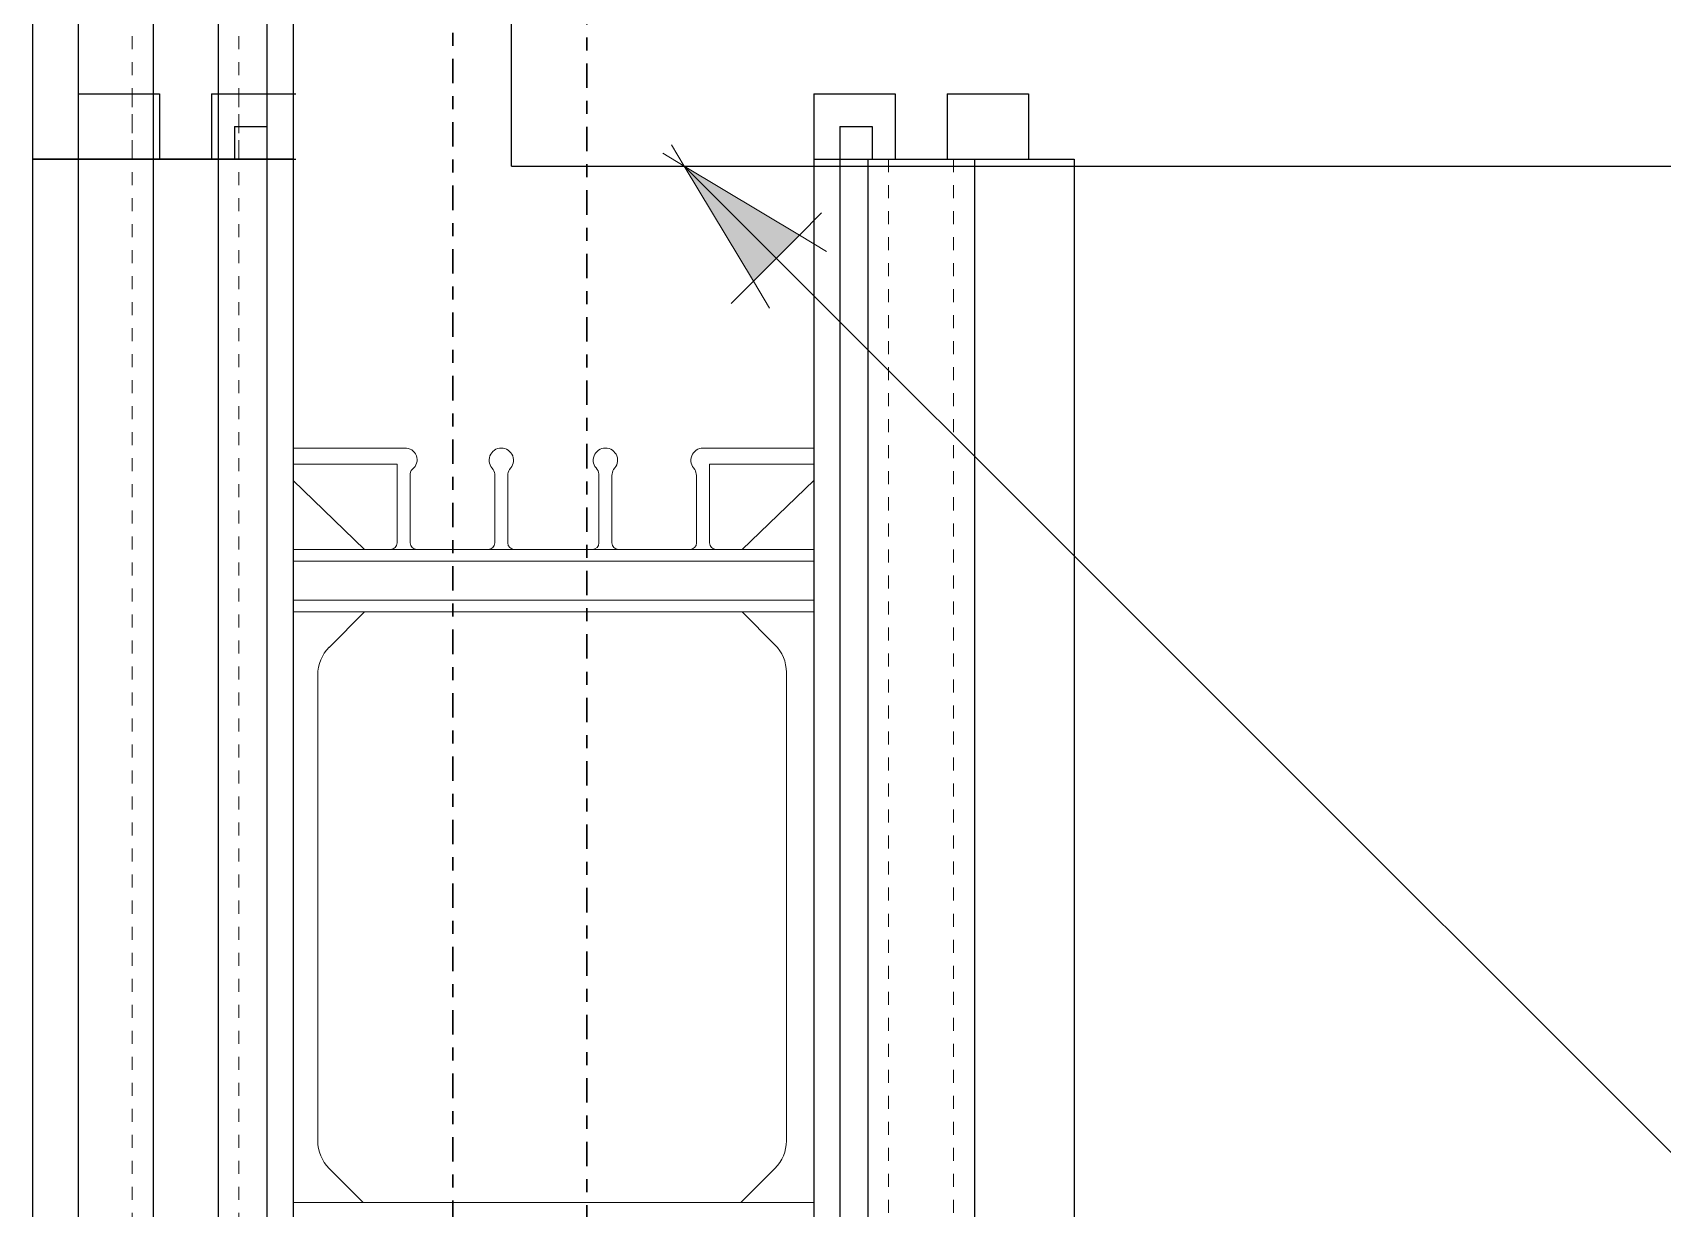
# Model space of a CAD drawing. Header units: inches. Extents: x -95.1 to -22.3, y 149.9 to 234.1.
# Drawn here: x -69.92 to -57.4, y 190.87 to 199.91 of the extents above; entities that cross this region are included whole.
import ezdxf

# ---------------------------------------------------------------- set-up
doc = ezdxf.new("R2010")
doc.units = ezdxf.units.IN
doc.header["$MEASUREMENT"] = 0
for name, pattern in [('CENTER', [2, 1.25, -0.25, 0.25, -0.25]), ('DASHED2', [0.375, 0.25, -0.125]), ('HIDDEN', [0.375, 0.25, -0.125])]:
    doc.linetypes.add(name, pattern=pattern)
for name, color, linetype, lineweight in [('A2 Hatch', 8, 'Continuous', 9), ('DETAILS', 7, 'Continuous', 13), ('DIM', 3, 'Continuous', 13), ('REBAR', 2, 'CENTER', 30)]:
    doc.layers.add(name, color=color, linetype=linetype, lineweight=lineweight)
doc.styles.add('ARCTEXT', font='arctext.shx', dxfattribs={"width": 0.85})
doc.dimstyles.new('ARCTEXT1-4', dxfattribs={"dimtxt": 4, "dimasz": 2, "dimexe": 2, "dimexo": 2, "dimgap": 2, "dimtad": 1, "dimdec": 4, "dimzin": 3, "dimdsep": 46, "dimlunit": 4, "dimtxsty": 'ARCTEXT', "dimblk": 'ARCHTICK', "dimcen": 2, "dimaunit": 1, "dimadec": 0, "dimazin": 0, "dimtfac": 1, "dimtdec": 4, "dimtmove": 2, "dimatfit": 3, "dimldrblk": 'arrow', "dimfxl": 1, "dimtolj": 1, "dimtzin": 0, "dimarcsym": 0})

# ---------------------------------------------------------------- blocks, each defined once
blk = doc.blocks.new('_ArchTick')
at = {"color": 0, "linetype": 'ByBlock', "const_width": 0.15}
blk.add_lwpolyline([(-0.5, -0.5), (0.5, 0.5)], dxfattribs=at)
blk = doc.blocks.new('arrow')
at = {"layer": 'DIM'}
blk.add_hatch(color=253, dxfattribs=at).paths.add_polyline_path([(-2, 0.5), (-2, -0.5), (0, 0)])
at = {"layer": 'DIM', "lineweight": 9}
for points in [[(-2, 0.983), (-2, 0.5), (-2.469, 0.617)], [(0.374, 0.094), (0, 0)], [(0.374, -0.094), (0, 0)], [(-2, -0.983), (-2, -0.5), (-2.469, -0.617)]]:
    blk.add_lwpolyline(points, dxfattribs=at)
at = {"layer": 'DIM', "lineweight": 15}
blk.add_lwpolyline([(0, 0), (-2, -0.5), (-2, 0.5), (0, 0)], dxfattribs=at)

msp = doc.modelspace()

# ---------------------------------------------------------------- linework, layer by layer
at = {"color": 1}
for p, q in [((-69.567, 221.885), (-69.567, 198.94)), ((-68.992, 221.885), (-68.992, 198.94)), ((-68.492, 221.885), (-68.492, 198.94)), ((-67.917, 221.885), (-67.917, 198.94)), ((-68.117, 221.635), (-68.117, 198.94)), ((-69.917, 221.385), (-69.917, 198.94)), ((-69.567, 199.44), (-68.942, 199.44)), ((-69.567, 199.44), (-68.942, 199.44)), ((-69.567, 199.44), (-68.942, 199.44)), ((-69.567, 199.44), (-68.942, 199.44)), ((-69.567, 199.44), (-69.567, 186.94)), ((-69.567, 199.44), (-68.942, 199.44)), ((-69.567, 199.44), (-68.942, 199.44)), ((-69.567, 199.44), (-68.942, 199.44)), ((-69.567, 199.44), (-68.942, 199.44)), ((-69.567, 199.44), (-68.942, 199.44)), ((-69.567, 199.44), (-68.942, 199.44)), ((-69.567, 199.44), (-68.942, 199.44)), ((-69.567, 199.44), (-68.942, 199.44)), ((-69.567, 199.44), (-68.942, 199.44)), ((-69.567, 199.44), (-68.942, 199.44)), ((-69.567, 199.44), (-68.942, 199.44)), ((-69.567, 199.44), (-68.942, 199.44)), ((-68.992, 199.44), (-68.992, 186.94)), ((-68.942, 199.44), (-68.942, 198.94)), ((-68.942, 199.44), (-68.942, 198.94)), ((-68.942, 199.44), (-68.942, 198.94)), ((-68.942, 199.44), (-68.942, 198.94)), ((-68.942, 199.44), (-68.942, 198.94)), ((-68.942, 199.44), (-68.942, 198.94)), ((-68.942, 199.44), (-68.942, 198.94)), ((-68.942, 199.44), (-68.942, 198.94)), ((-68.942, 199.44), (-68.942, 198.94)), ((-68.942, 199.44), (-68.942, 198.94)), ((-68.942, 199.44), (-68.942, 198.94)), ((-68.942, 199.44), (-68.942, 198.94)), ((-68.942, 199.44), (-68.942, 198.94)), ((-68.942, 199.44), (-68.942, 198.94)), ((-68.942, 199.44), (-68.942, 198.94)), ((-68.942, 199.44), (-68.942, 198.94)), ((-68.542, 199.44), (-68.542, 198.94)), ((-68.542, 199.44), (-67.896, 199.44)), ((-68.542, 199.44), (-68.542, 198.94)), ((-68.542, 199.44), (-67.896, 199.44)), ((-68.542, 199.44), (-68.542, 198.94)), ((-68.542, 199.44), (-67.896, 199.44)), ((-68.542, 199.44), (-68.542, 198.94)), ((-68.542, 199.44), (-67.896, 199.44)), ((-68.542, 199.44), (-68.542, 198.94)), ((-68.542, 199.44), (-67.896, 199.44)), ((-68.542, 199.44), (-68.542, 198.94)), ((-68.542, 199.44), (-67.896, 199.44)), ((-68.542, 199.44), (-68.542, 198.94)), ((-68.542, 199.44), (-67.896, 199.44)), ((-68.542, 199.44), (-68.542, 198.94)), ((-68.542, 199.44), (-67.896, 199.44)), ((-68.542, 199.44), (-68.542, 198.94)), ((-68.542, 199.44), (-67.896, 199.44)), ((-68.542, 199.44), (-68.542, 198.94)), ((-68.542, 199.44), (-67.896, 199.44)), ((-68.542, 199.44), (-68.542, 198.94)), ((-68.542, 199.44), (-67.896, 199.44)), ((-68.542, 199.44), (-68.542, 198.94)), ((-68.542, 199.44), (-67.896, 199.44)), ((-68.542, 199.44), (-68.542, 198.94)), ((-68.542, 199.44), (-67.896, 199.44)), ((-68.542, 199.44), (-68.542, 198.94)), ((-68.542, 199.44), (-67.896, 199.44)), ((-68.542, 199.44), (-68.542, 198.94)), ((-68.542, 199.44), (-67.896, 199.44)), ((-68.542, 199.44), (-68.542, 198.94)), ((-68.542, 199.44), (-67.896, 199.44)), ((-68.492, 199.44), (-68.492, 186.94)), ((-67.917, 199.44), (-67.917, 186.94)), ((-63.917, 199.44), (-63.292, 199.44)), ((-63.917, 199.44), (-63.292, 199.44)), ((-63.917, 199.44), (-63.292, 199.44)), ((-63.917, 199.44), (-63.917, 186.94)), ((-63.917, 199.44), (-63.292, 199.44)), ((-63.917, 199.44), (-63.292, 199.44)), ((-63.917, 199.44), (-63.292, 199.44)), ((-63.917, 199.44), (-63.292, 199.44)), ((-63.917, 199.44), (-63.292, 199.44)), ((-63.917, 199.44), (-63.292, 199.44)), ((-63.917, 199.44), (-63.292, 199.44)), ((-63.917, 199.44), (-63.292, 199.44)), ((-63.917, 199.44), (-63.292, 199.44)), ((-63.917, 199.44), (-63.292, 199.44)), ((-63.917, 199.44), (-63.292, 199.44)), ((-63.917, 199.44), (-63.292, 199.44)), ((-63.917, 199.44), (-63.292, 199.44)), ((-63.292, 199.44), (-63.292, 198.94)), ((-63.292, 199.44), (-63.292, 198.94)), ((-63.292, 199.44), (-63.292, 198.94)), ((-63.292, 199.44), (-63.292, 198.94)), ((-63.292, 199.44), (-63.292, 198.94)), ((-63.292, 199.44), (-63.292, 198.94)), ((-63.292, 199.44), (-63.292, 198.94)), ((-63.292, 199.44), (-63.292, 198.94)), ((-63.292, 199.44), (-63.292, 198.94)), ((-63.292, 199.44), (-63.292, 198.94)), ((-63.292, 199.44), (-63.292, 198.94)), ((-63.292, 199.44), (-63.292, 198.94)), ((-63.292, 199.44), (-63.292, 198.94)), ((-63.292, 199.44), (-63.292, 198.94)), ((-63.292, 199.44), (-63.292, 198.94)), ((-63.292, 199.44), (-63.292, 198.94)), ((-62.892, 199.44), (-62.892, 198.94)), ((-62.892, 199.44), (-62.267, 199.44)), ((-62.892, 199.44), (-62.892, 198.94)), ((-62.892, 199.44), (-62.267, 199.44)), ((-62.892, 199.44), (-62.892, 198.94)), ((-62.892, 199.44), (-62.267, 199.44)), ((-62.892, 199.44), (-62.892, 198.94)), ((-62.892, 199.44), (-62.267, 199.44)), ((-62.892, 199.44), (-62.892, 198.94)), ((-62.892, 199.44), (-62.267, 199.44)), ((-62.892, 199.44), (-62.892, 198.94)), ((-62.892, 199.44), (-62.267, 199.44)), ((-62.892, 199.44), (-62.892, 198.94)), ((-62.892, 199.44), (-62.267, 199.44)), ((-62.892, 199.44), (-62.892, 198.94)), ((-62.892, 199.44), (-62.267, 199.44)), ((-62.892, 199.44), (-62.892, 198.94)), ((-62.892, 199.44), (-62.267, 199.44)), ((-62.892, 199.44), (-62.892, 198.94)), ((-62.892, 199.44), (-62.267, 199.44)), ((-62.892, 199.44), (-62.892, 198.94)), ((-62.892, 199.44), (-62.267, 199.44)), ((-62.892, 199.44), (-62.892, 198.94)), ((-62.892, 199.44), (-62.267, 199.44)), ((-62.892, 199.44), (-62.892, 198.94)), ((-62.892, 199.44), (-62.267, 199.44)), ((-62.892, 199.44), (-62.892, 198.94)), ((-62.892, 199.44), (-62.267, 199.44)), ((-62.892, 199.44), (-62.892, 198.94)), ((-62.892, 199.44), (-62.267, 199.44)), ((-62.892, 199.44), (-62.892, 198.94)), ((-62.892, 199.44), (-62.267, 199.44)), ((-62.267, 199.44), (-62.267, 198.94)), ((-62.267, 199.44), (-62.267, 198.94)), ((-62.267, 199.44), (-62.267, 198.94)), ((-62.267, 199.44), (-62.267, 198.94)), ((-62.267, 199.44), (-62.267, 198.94)), ((-62.267, 199.44), (-62.267, 198.94)), ((-62.267, 199.44), (-62.267, 198.94)), ((-62.267, 199.44), (-62.267, 198.94)), ((-62.267, 199.44), (-62.267, 198.94)), ((-62.267, 199.44), (-62.267, 198.94)), ((-62.267, 199.44), (-62.267, 198.94)), ((-62.267, 199.44), (-62.267, 198.94)), ((-62.267, 199.44), (-62.267, 198.94)), ((-62.267, 199.44), (-62.267, 198.94)), ((-62.267, 199.44), (-62.267, 198.94)), ((-62.267, 199.44), (-62.267, 198.94)), ((-68.367, 199.19), (-68.367, 198.94)), ((-68.367, 199.19), (-68.117, 199.19)), ((-68.367, 199.19), (-68.367, 198.94)), ((-68.367, 199.19), (-68.117, 199.19)), ((-68.367, 199.19), (-68.367, 198.94)), ((-68.367, 199.19), (-68.117, 199.19)), ((-68.367, 199.19), (-68.367, 198.94)), ((-68.367, 199.19), (-68.117, 199.19)), ((-68.367, 199.19), (-68.367, 198.94)), ((-68.367, 199.19), (-68.117, 199.19)), ((-68.367, 199.19), (-68.367, 198.94)), ((-68.367, 199.19), (-68.117, 199.19)), ((-68.367, 199.19), (-68.367, 198.94)), ((-68.367, 199.19), (-68.117, 199.19)), ((-68.367, 199.19), (-68.367, 198.94)), ((-68.367, 199.19), (-68.117, 199.19)), ((-68.367, 199.19), (-68.367, 198.94)), ((-68.367, 199.19), (-68.117, 199.19)), ((-68.367, 199.19), (-68.367, 198.94)), ((-68.367, 199.19), (-68.117, 199.19)), ((-68.367, 199.19), (-68.367, 198.94)), ((-68.367, 199.19), (-68.117, 199.19)), ((-68.367, 199.19), (-68.367, 198.94)), ((-68.367, 199.19), (-68.117, 199.19)), ((-68.367, 199.19), (-68.367, 198.94)), ((-68.367, 199.19), (-68.117, 199.19)), ((-68.367, 199.19), (-68.367, 198.94)), ((-68.367, 199.19), (-68.117, 199.19)), ((-68.367, 199.19), (-68.367, 198.94)), ((-68.367, 199.19), (-68.117, 199.19)), ((-68.367, 199.19), (-68.367, 198.94)), ((-68.367, 199.19), (-68.117, 199.19)), ((-68.117, 199.19), (-68.117, 186.94)), ((-63.717, 199.19), (-63.467, 199.19)), ((-63.717, 199.19), (-63.467, 199.19)), ((-63.717, 199.19), (-63.467, 199.19)), ((-63.717, 199.19), (-63.717, 186.94)), ((-63.717, 199.19), (-63.467, 199.19)), ((-63.717, 199.19), (-63.467, 199.19)), ((-63.717, 199.19), (-63.467, 199.19)), ((-63.717, 199.19), (-63.467, 199.19)), ((-63.717, 199.19), (-63.467, 199.19)), ((-63.717, 199.19), (-63.467, 199.19)), ((-63.717, 199.19), (-63.467, 199.19)), ((-63.717, 199.19), (-63.467, 199.19)), ((-63.717, 199.19), (-63.467, 199.19)), ((-63.717, 199.19), (-63.467, 199.19)), ((-63.717, 199.19), (-63.467, 199.19)), ((-63.717, 199.19), (-63.467, 199.19)), ((-63.717, 199.19), (-63.467, 199.19)), ((-63.467, 199.19), (-63.467, 198.94)), ((-63.467, 199.19), (-63.467, 198.94)), ((-63.467, 199.19), (-63.467, 198.94)), ((-63.467, 199.19), (-63.467, 198.94)), ((-63.467, 199.19), (-63.467, 198.94)), ((-63.467, 199.19), (-63.467, 198.94)), ((-63.467, 199.19), (-63.467, 198.94)), ((-63.467, 199.19), (-63.467, 198.94)), ((-63.467, 199.19), (-63.467, 198.94)), ((-63.467, 199.19), (-63.467, 198.94)), ((-63.467, 199.19), (-63.467, 198.94)), ((-63.467, 199.19), (-63.467, 198.94)), ((-63.467, 199.19), (-63.467, 198.94)), ((-63.467, 199.19), (-63.467, 198.94)), ((-63.467, 199.19), (-63.467, 198.94)), ((-63.467, 199.19), (-63.467, 198.94)), ((-69.917, 198.94), (-67.917, 198.94)), ((-69.917, 198.94), (-68.367, 198.94)), ((-69.917, 198.94), (-67.917, 198.94)), ((-69.917, 198.94), (-67.917, 198.94)), ((-69.917, 198.94), (-68.367, 198.94)), ((-69.917, 198.94), (-67.917, 198.94)), ((-69.917, 198.94), (-67.917, 198.94)), ((-69.917, 198.94), (-67.917, 198.94)), ((-69.917, 198.94), (-68.367, 198.94)), ((-69.917, 198.94), (-67.917, 198.94)), ((-69.917, 198.94), (-67.917, 198.94)), ((-69.917, 198.94), (-69.917, 186.94)), ((-69.917, 198.94), (-68.367, 198.94)), ((-69.917, 198.94), (-67.917, 198.94)), ((-69.917, 198.94), (-67.917, 198.94)), ((-69.917, 198.94), (-67.917, 198.94)), ((-69.917, 198.94), (-68.367, 198.94)), ((-69.917, 198.94), (-67.917, 198.94)), ((-69.917, 198.94), (-67.917, 198.94)), ((-69.917, 198.94), (-68.367, 198.94)), ((-69.917, 198.94), (-67.917, 198.94)), ((-69.917, 198.94), (-67.917, 198.94)), ((-69.917, 198.94), (-67.917, 198.94)), ((-69.917, 198.94), (-68.367, 198.94)), ((-69.917, 198.94), (-67.917, 198.94)), ((-69.917, 198.94), (-67.917, 198.94)), ((-69.917, 198.94), (-68.367, 198.94)), ((-69.917, 198.94), (-67.917, 198.94)), ((-69.917, 198.94), (-67.917, 198.94)), ((-69.917, 198.94), (-67.917, 198.94)), ((-69.917, 198.94), (-68.367, 198.94)), ((-69.917, 198.94), (-67.917, 198.94)), ((-69.917, 198.94), (-67.917, 198.94)), ((-69.917, 198.94), (-68.367, 198.94)), ((-69.917, 198.94), (-67.917, 198.94)), ((-69.917, 198.94), (-67.917, 198.94)), ((-69.917, 198.94), (-67.917, 198.94)), ((-69.917, 198.94), (-68.367, 198.94)), ((-69.917, 198.94), (-67.917, 198.94)), ((-69.917, 198.94), (-67.917, 198.94)), ((-69.917, 198.94), (-68.367, 198.94)), ((-69.917, 198.94), (-67.917, 198.94)), ((-69.917, 198.94), (-67.917, 198.94)), ((-69.917, 198.94), (-67.917, 198.94)), ((-69.917, 198.94), (-68.367, 198.94)), ((-69.917, 198.94), (-67.917, 198.94)), ((-69.917, 198.94), (-67.917, 198.94)), ((-69.917, 198.94), (-68.367, 198.94)), ((-69.917, 198.94), (-67.917, 198.94)), ((-69.917, 198.94), (-67.917, 198.94)), ((-69.917, 198.94), (-67.917, 198.94)), ((-69.917, 198.94), (-68.367, 198.94)), ((-69.917, 198.94), (-67.917, 198.94)), ((-69.917, 198.94), (-67.917, 198.94)), ((-69.917, 198.94), (-68.367, 198.94)), ((-69.917, 198.94), (-67.917, 198.94)), ((-69.917, 198.94), (-67.917, 198.94)), ((-68.492, 198.94), (-68.992, 198.94)), ((-68.492, 198.94), (-68.992, 198.94)), ((-68.492, 198.94), (-68.992, 198.94)), ((-68.492, 198.94), (-68.992, 198.94)), ((-68.492, 198.94), (-68.992, 198.94)), ((-68.492, 198.94), (-68.992, 198.94)), ((-68.492, 198.94), (-68.992, 198.94)), ((-68.492, 198.94), (-68.992, 198.94)), ((-68.492, 198.94), (-68.992, 198.94)), ((-68.492, 198.94), (-68.992, 198.94)), ((-68.492, 198.94), (-68.992, 198.94)), ((-68.492, 198.94), (-68.992, 198.94)), ((-68.492, 198.94), (-68.992, 198.94)), ((-68.492, 198.94), (-68.992, 198.94)), ((-68.492, 198.94), (-68.992, 198.94)), ((-68.492, 198.94), (-68.992, 198.94)), ((-68.117, 198.94), (-67.896, 198.94)), ((-68.117, 198.94), (-67.896, 198.94)), ((-68.117, 198.94), (-67.896, 198.94)), ((-68.117, 198.94), (-67.896, 198.94)), ((-68.117, 198.94), (-67.896, 198.94)), ((-68.117, 198.94), (-67.896, 198.94)), ((-68.117, 198.94), (-67.896, 198.94)), ((-68.117, 198.94), (-67.896, 198.94)), ((-68.117, 198.94), (-67.896, 198.94)), ((-68.117, 198.94), (-67.896, 198.94)), ((-68.117, 198.94), (-67.896, 198.94)), ((-68.117, 198.94), (-67.896, 198.94)), ((-68.117, 198.94), (-67.896, 198.94)), ((-68.117, 198.94), (-67.896, 198.94)), ((-68.117, 198.94), (-67.896, 198.94)), ((-68.117, 198.94), (-67.896, 198.94)), ((-63.917, 198.94), (-61.917, 198.94)), ((-63.917, 198.94), (-63.717, 198.94)), ((-63.917, 198.94), (-61.917, 198.94)), ((-63.917, 198.94), (-61.917, 198.94)), ((-63.917, 198.94), (-63.717, 198.94)), ((-63.917, 198.94), (-61.917, 198.94)), ((-63.917, 198.94), (-61.917, 198.94)), ((-63.917, 198.94), (-61.917, 198.94)), ((-63.917, 198.94), (-63.717, 198.94)), ((-63.917, 198.94), (-61.917, 198.94)), ((-63.917, 198.94), (-61.917, 198.94)), ((-63.917, 198.94), (-63.717, 198.94)), ((-63.917, 198.94), (-61.917, 198.94)), ((-63.917, 198.94), (-61.917, 198.94)), ((-63.917, 198.94), (-61.917, 198.94)), ((-63.917, 198.94), (-63.717, 198.94)), ((-63.917, 198.94), (-61.917, 198.94)), ((-63.917, 198.94), (-61.917, 198.94)), ((-63.917, 198.94), (-63.717, 198.94)), ((-63.917, 198.94), (-61.917, 198.94)), ((-63.917, 198.94), (-61.917, 198.94)), ((-63.917, 198.94), (-61.917, 198.94)), ((-63.917, 198.94), (-63.717, 198.94)), ((-63.917, 198.94), (-61.917, 198.94)), ((-63.917, 198.94), (-61.917, 198.94)), ((-63.917, 198.94), (-63.717, 198.94)), ((-63.917, 198.94), (-61.917, 198.94)), ((-63.917, 198.94), (-61.917, 198.94)), ((-63.917, 198.94), (-61.917, 198.94)), ((-63.917, 198.94), (-63.717, 198.94)), ((-63.917, 198.94), (-61.917, 198.94)), ((-63.917, 198.94), (-61.917, 198.94)), ((-63.917, 198.94), (-63.717, 198.94)), ((-63.917, 198.94), (-61.917, 198.94)), ((-63.917, 198.94), (-61.917, 198.94)), ((-63.917, 198.94), (-61.917, 198.94)), ((-63.917, 198.94), (-63.717, 198.94)), ((-63.917, 198.94), (-61.917, 198.94)), ((-63.917, 198.94), (-61.917, 198.94)), ((-63.917, 198.94), (-63.717, 198.94)), ((-63.917, 198.94), (-61.917, 198.94)), ((-63.917, 198.94), (-61.917, 198.94)), ((-63.917, 198.94), (-61.917, 198.94)), ((-63.917, 198.94), (-63.717, 198.94)), ((-63.917, 198.94), (-61.917, 198.94)), ((-63.917, 198.94), (-61.917, 198.94)), ((-63.917, 198.94), (-63.717, 198.94)), ((-63.917, 198.94), (-61.917, 198.94)), ((-63.917, 198.94), (-61.917, 198.94)), ((-63.917, 198.94), (-61.917, 198.94)), ((-63.917, 198.94), (-63.717, 198.94)), ((-63.917, 198.94), (-61.917, 198.94)), ((-63.917, 198.94), (-61.917, 198.94)), ((-63.917, 198.94), (-63.717, 198.94)), ((-63.917, 198.94), (-61.917, 198.94)), ((-63.917, 198.94), (-61.917, 198.94)), ((-63.502, 198.94), (-61.917, 198.94)), ((-63.502, 198.94), (-61.917, 198.94)), ((-63.502, 198.94), (-61.917, 198.94)), ((-63.502, 198.94), (-61.917, 198.94)), ((-63.502, 198.94), (-63.502, 186.94)), ((-63.502, 198.94), (-61.917, 198.94)), ((-63.502, 198.94), (-61.917, 198.94)), ((-63.502, 198.94), (-61.917, 198.94)), ((-63.502, 198.94), (-61.917, 198.94)), ((-63.502, 198.94), (-61.917, 198.94)), ((-63.502, 198.94), (-61.917, 198.94)), ((-63.502, 198.94), (-61.917, 198.94)), ((-63.502, 198.94), (-61.917, 198.94)), ((-63.502, 198.94), (-61.917, 198.94)), ((-63.502, 198.94), (-61.917, 198.94)), ((-63.502, 198.94), (-61.917, 198.94)), ((-63.502, 198.94), (-61.917, 198.94)), ((-62.682, 198.94), (-62.682, 186.94)), ((-61.917, 198.94), (-61.917, 186.94))]:
    msp.add_line(p, q, dxfattribs=at)
at = {"ltscale": 0.15}
for p, q in [((-66.239, 198.885), (-66.239, 209.385)), ((-67.917, 198.94), (-69.917, 198.94)), ((-67.917, 198.94), (-69.917, 198.94)), ((-67.917, 198.94), (-69.917, 198.94)), ((-67.917, 198.94), (-69.917, 198.94)), ((-67.917, 198.94), (-69.917, 198.94)), ((-67.917, 198.94), (-69.917, 198.94)), ((-67.917, 198.94), (-69.917, 198.94)), ((-67.917, 198.94), (-69.917, 198.94)), ((-67.917, 198.94), (-69.917, 198.94)), ((-67.917, 198.94), (-69.917, 198.94)), ((-67.917, 198.94), (-69.917, 198.94)), ((-67.917, 198.94), (-69.917, 198.94)), ((-67.917, 198.94), (-69.917, 198.94)), ((-67.917, 198.94), (-69.917, 198.94)), ((-67.917, 198.94), (-69.917, 198.94)), ((-67.917, 198.94), (-69.917, 198.94)), ((-68.942, 198.94), (-68.542, 198.94)), ((-68.942, 198.94), (-68.542, 198.94)), ((-68.942, 198.94), (-68.542, 198.94)), ((-68.942, 198.94), (-68.542, 198.94)), ((-68.942, 198.94), (-68.542, 198.94)), ((-68.942, 198.94), (-68.542, 198.94)), ((-68.942, 198.94), (-68.542, 198.94)), ((-68.942, 198.94), (-68.542, 198.94)), ((-68.942, 198.94), (-68.542, 198.94)), ((-68.942, 198.94), (-68.542, 198.94)), ((-68.942, 198.94), (-68.542, 198.94)), ((-68.942, 198.94), (-68.542, 198.94)), ((-68.942, 198.94), (-68.542, 198.94)), ((-68.942, 198.94), (-68.542, 198.94)), ((-68.942, 198.94), (-68.542, 198.94)), ((-68.942, 198.94), (-68.542, 198.94)), ((-66.239, 198.885), (-30.203, 198.885)), ((-63.917, 198.94), (-61.917, 198.94)), ((-63.917, 198.94), (-61.917, 198.94)), ((-63.917, 198.94), (-61.917, 198.94)), ((-63.917, 198.94), (-61.917, 198.94)), ((-63.917, 198.94), (-61.917, 198.94)), ((-63.917, 198.94), (-61.917, 198.94)), ((-63.917, 198.94), (-61.917, 198.94)), ((-63.917, 198.94), (-61.917, 198.94)), ((-63.917, 198.94), (-61.917, 198.94)), ((-63.917, 198.94), (-61.917, 198.94)), ((-63.917, 198.94), (-61.917, 198.94)), ((-63.917, 198.94), (-61.917, 198.94)), ((-63.917, 198.94), (-61.917, 198.94)), ((-63.917, 198.94), (-61.917, 198.94)), ((-63.917, 198.94), (-61.917, 198.94)), ((-63.917, 198.94), (-61.917, 198.94))]:
    msp.add_line(p, q, dxfattribs=at)
at = {"color": 1, "linetype": 'HIDDEN', "ltscale": 0.02}
for p, q in [((-69.567, 199.44), (-68.942, 199.44)), ((-69.567, 199.44), (-68.942, 199.44)), ((-69.567, 199.44), (-68.942, 199.44)), ((-69.567, 199.44), (-68.942, 199.44)), ((-69.567, 199.44), (-68.942, 199.44)), ((-69.567, 199.44), (-68.942, 199.44)), ((-69.567, 199.44), (-68.942, 199.44)), ((-69.567, 199.44), (-68.942, 199.44)), ((-69.567, 199.44), (-68.942, 199.44)), ((-69.567, 199.44), (-68.942, 199.44)), ((-69.567, 199.44), (-68.942, 199.44)), ((-69.567, 199.44), (-68.942, 199.44)), ((-69.567, 199.44), (-68.942, 199.44)), ((-69.567, 199.44), (-68.942, 199.44)), ((-69.567, 199.44), (-68.942, 199.44)), ((-69.567, 199.44), (-68.942, 199.44)), ((-69.567, 199.44), (-68.942, 199.44)), ((-69.567, 199.44), (-68.942, 199.44)), ((-69.567, 199.44), (-68.942, 199.44)), ((-69.567, 199.44), (-68.942, 199.44)), ((-69.567, 199.44), (-68.942, 199.44)), ((-69.567, 199.44), (-68.942, 199.44)), ((-69.567, 199.44), (-68.942, 199.44)), ((-69.567, 199.44), (-68.942, 199.44)), ((-69.567, 199.44), (-68.942, 199.44)), ((-69.567, 199.44), (-68.942, 199.44)), ((-69.567, 199.44), (-68.942, 199.44)), ((-69.567, 199.44), (-68.942, 199.44)), ((-69.567, 199.44), (-68.942, 199.44)), ((-69.567, 199.44), (-68.942, 199.44)), ((-69.567, 199.44), (-68.942, 199.44)), ((-69.567, 199.44), (-68.942, 199.44)), ((-69.567, 199.44), (-68.942, 199.44)), ((-69.567, 199.44), (-68.942, 199.44)), ((-69.567, 199.44), (-68.942, 199.44)), ((-69.567, 199.44), (-68.942, 199.44)), ((-69.567, 199.44), (-68.942, 199.44)), ((-69.567, 199.44), (-68.942, 199.44)), ((-69.567, 199.44), (-68.942, 199.44)), ((-69.567, 199.44), (-68.942, 199.44)), ((-68.942, 199.44), (-68.942, 198.94)), ((-68.942, 199.44), (-68.942, 198.94)), ((-68.942, 199.44), (-68.942, 198.94)), ((-68.942, 199.44), (-68.942, 198.94)), ((-68.942, 199.44), (-68.942, 198.94)), ((-68.942, 199.44), (-68.942, 198.94)), ((-68.942, 199.44), (-68.942, 198.94)), ((-68.942, 199.44), (-68.942, 198.94)), ((-68.942, 199.44), (-68.942, 198.94)), ((-68.942, 199.44), (-68.942, 198.94)), ((-68.942, 199.44), (-68.942, 198.94)), ((-68.942, 199.44), (-68.942, 198.94)), ((-68.942, 199.44), (-68.942, 198.94)), ((-68.942, 199.44), (-68.942, 198.94)), ((-68.942, 199.44), (-68.942, 198.94)), ((-68.942, 199.44), (-68.942, 198.94)), ((-68.942, 199.44), (-68.942, 198.94)), ((-68.942, 199.44), (-68.942, 198.94)), ((-68.942, 199.44), (-68.942, 198.94)), ((-68.942, 199.44), (-68.942, 198.94)), ((-68.942, 199.44), (-68.942, 198.94)), ((-68.942, 199.44), (-68.942, 198.94)), ((-68.942, 199.44), (-68.942, 198.94)), ((-68.942, 199.44), (-68.942, 198.94)), ((-68.942, 199.44), (-68.942, 198.94)), ((-68.942, 199.44), (-68.942, 198.94)), ((-68.942, 199.44), (-68.942, 198.94)), ((-68.942, 199.44), (-68.942, 198.94)), ((-68.942, 199.44), (-68.942, 198.94)), ((-68.942, 199.44), (-68.942, 198.94)), ((-68.942, 199.44), (-68.942, 198.94)), ((-68.942, 199.44), (-68.942, 198.94)), ((-68.942, 199.44), (-68.942, 198.94)), ((-68.942, 199.44), (-68.942, 198.94)), ((-68.942, 199.44), (-68.942, 198.94)), ((-68.942, 199.44), (-68.942, 198.94)), ((-68.942, 199.44), (-68.942, 198.94)), ((-68.942, 199.44), (-68.942, 198.94)), ((-68.942, 199.44), (-68.942, 198.94)), ((-68.942, 199.44), (-68.942, 198.94)), ((-68.542, 199.44), (-68.542, 198.94)), ((-68.542, 199.44), (-67.896, 199.44)), ((-68.542, 199.44), (-68.542, 198.94)), ((-68.542, 199.44), (-67.896, 199.44)), ((-68.542, 199.44), (-68.542, 198.94)), ((-68.542, 199.44), (-67.896, 199.44)), ((-68.542, 199.44), (-68.542, 198.94)), ((-68.542, 199.44), (-67.896, 199.44)), ((-68.542, 199.44), (-68.542, 198.94)), ((-68.542, 199.44), (-67.896, 199.44)), ((-68.542, 199.44), (-68.542, 198.94)), ((-68.542, 199.44), (-67.896, 199.44)), ((-68.542, 199.44), (-68.542, 198.94)), ((-68.542, 199.44), (-67.896, 199.44)), ((-68.542, 199.44), (-68.542, 198.94)), ((-68.542, 199.44), (-67.896, 199.44)), ((-68.542, 199.44), (-68.542, 198.94)), ((-68.542, 199.44), (-67.896, 199.44)), ((-68.542, 199.44), (-68.542, 198.94)), ((-68.542, 199.44), (-67.896, 199.44)), ((-68.542, 199.44), (-68.542, 198.94)), ((-68.542, 199.44), (-67.896, 199.44)), ((-68.542, 199.44), (-68.542, 198.94)), ((-68.542, 199.44), (-67.896, 199.44)), ((-68.542, 199.44), (-68.542, 198.94)), ((-68.542, 199.44), (-67.896, 199.44)), ((-68.542, 199.44), (-68.542, 198.94)), ((-68.542, 199.44), (-67.896, 199.44)), ((-68.542, 199.44), (-68.542, 198.94)), ((-68.542, 199.44), (-67.896, 199.44)), ((-68.542, 199.44), (-68.542, 198.94)), ((-68.542, 199.44), (-67.896, 199.44)), ((-68.542, 199.44), (-68.542, 198.94)), ((-68.542, 199.44), (-67.896, 199.44)), ((-68.542, 199.44), (-68.542, 198.94)), ((-68.542, 199.44), (-67.896, 199.44)), ((-68.542, 199.44), (-68.542, 198.94)), ((-68.542, 199.44), (-67.896, 199.44)), ((-68.542, 199.44), (-68.542, 198.94)), ((-68.542, 199.44), (-67.896, 199.44)), ((-68.542, 199.44), (-68.542, 198.94)), ((-68.542, 199.44), (-67.896, 199.44)), ((-68.542, 199.44), (-68.542, 198.94)), ((-68.542, 199.44), (-67.896, 199.44)), ((-68.542, 199.44), (-68.542, 198.94)), ((-68.542, 199.44), (-67.896, 199.44)), ((-68.542, 199.44), (-68.542, 198.94)), ((-68.542, 199.44), (-67.896, 199.44)), ((-68.542, 199.44), (-68.542, 198.94)), ((-68.542, 199.44), (-67.896, 199.44)), ((-68.542, 199.44), (-68.542, 198.94)), ((-68.542, 199.44), (-67.896, 199.44)), ((-68.542, 199.44), (-68.542, 198.94)), ((-68.542, 199.44), (-67.896, 199.44)), ((-68.542, 199.44), (-68.542, 198.94)), ((-68.542, 199.44), (-67.896, 199.44)), ((-68.542, 199.44), (-68.542, 198.94)), ((-68.542, 199.44), (-67.896, 199.44)), ((-68.542, 199.44), (-68.542, 198.94)), ((-68.542, 199.44), (-67.896, 199.44)), ((-68.542, 199.44), (-68.542, 198.94)), ((-68.542, 199.44), (-67.896, 199.44)), ((-68.542, 199.44), (-68.542, 198.94)), ((-68.542, 199.44), (-67.896, 199.44)), ((-68.542, 199.44), (-68.542, 198.94)), ((-68.542, 199.44), (-67.896, 199.44)), ((-68.542, 199.44), (-68.542, 198.94)), ((-68.542, 199.44), (-67.896, 199.44)), ((-68.542, 199.44), (-68.542, 198.94)), ((-68.542, 199.44), (-67.896, 199.44)), ((-68.542, 199.44), (-68.542, 198.94)), ((-68.542, 199.44), (-67.896, 199.44)), ((-68.542, 199.44), (-68.542, 198.94)), ((-68.542, 199.44), (-67.896, 199.44)), ((-68.542, 199.44), (-68.542, 198.94)), ((-68.542, 199.44), (-67.896, 199.44)), ((-68.542, 199.44), (-68.542, 198.94)), ((-68.542, 199.44), (-67.896, 199.44)), ((-68.542, 199.44), (-68.542, 198.94)), ((-68.542, 199.44), (-67.896, 199.44)), ((-63.917, 199.44), (-63.292, 199.44)), ((-63.917, 199.44), (-63.292, 199.44)), ((-63.917, 199.44), (-63.292, 199.44)), ((-63.917, 199.44), (-63.292, 199.44)), ((-63.917, 199.44), (-63.292, 199.44)), ((-63.917, 199.44), (-63.292, 199.44)), ((-63.917, 199.44), (-63.292, 199.44)), ((-63.917, 199.44), (-63.292, 199.44)), ((-63.917, 199.44), (-63.292, 199.44)), ((-63.917, 199.44), (-63.292, 199.44)), ((-63.917, 199.44), (-63.292, 199.44)), ((-63.917, 199.44), (-63.292, 199.44)), ((-63.917, 199.44), (-63.292, 199.44)), ((-63.917, 199.44), (-63.292, 199.44)), ((-63.917, 199.44), (-63.292, 199.44)), ((-63.917, 199.44), (-63.292, 199.44)), ((-63.917, 199.44), (-63.292, 199.44)), ((-63.917, 199.44), (-63.292, 199.44)), ((-63.917, 199.44), (-63.292, 199.44)), ((-63.917, 199.44), (-63.292, 199.44)), ((-63.917, 199.44), (-63.292, 199.44)), ((-63.917, 199.44), (-63.292, 199.44)), ((-63.917, 199.44), (-63.292, 199.44)), ((-63.917, 199.44), (-63.292, 199.44)), ((-63.917, 199.44), (-63.292, 199.44)), ((-63.917, 199.44), (-63.292, 199.44)), ((-63.917, 199.44), (-63.292, 199.44)), ((-63.917, 199.44), (-63.292, 199.44)), ((-63.917, 199.44), (-63.292, 199.44)), ((-63.917, 199.44), (-63.292, 199.44)), ((-63.917, 199.44), (-63.292, 199.44)), ((-63.917, 199.44), (-63.292, 199.44)), ((-63.917, 199.44), (-63.292, 199.44)), ((-63.917, 199.44), (-63.292, 199.44)), ((-63.917, 199.44), (-63.292, 199.44)), ((-63.917, 199.44), (-63.292, 199.44)), ((-63.917, 199.44), (-63.292, 199.44)), ((-63.917, 199.44), (-63.292, 199.44)), ((-63.917, 199.44), (-63.292, 199.44)), ((-63.917, 199.44), (-63.292, 199.44)), ((-63.292, 199.44), (-63.292, 198.94)), ((-63.292, 199.44), (-63.292, 198.94)), ((-63.292, 199.44), (-63.292, 198.94)), ((-63.292, 199.44), (-63.292, 198.94)), ((-63.292, 199.44), (-63.292, 198.94)), ((-63.292, 199.44), (-63.292, 198.94)), ((-63.292, 199.44), (-63.292, 198.94)), ((-63.292, 199.44), (-63.292, 198.94)), ((-63.292, 199.44), (-63.292, 198.94)), ((-63.292, 199.44), (-63.292, 198.94)), ((-63.292, 199.44), (-63.292, 198.94)), ((-63.292, 199.44), (-63.292, 198.94)), ((-63.292, 199.44), (-63.292, 198.94)), ((-63.292, 199.44), (-63.292, 198.94)), ((-63.292, 199.44), (-63.292, 198.94)), ((-63.292, 199.44), (-63.292, 198.94)), ((-63.292, 199.44), (-63.292, 198.94)), ((-63.292, 199.44), (-63.292, 198.94)), ((-63.292, 199.44), (-63.292, 198.94)), ((-63.292, 199.44), (-63.292, 198.94)), ((-63.292, 199.44), (-63.292, 198.94)), ((-63.292, 199.44), (-63.292, 198.94)), ((-63.292, 199.44), (-63.292, 198.94)), ((-63.292, 199.44), (-63.292, 198.94)), ((-63.292, 199.44), (-63.292, 198.94)), ((-63.292, 199.44), (-63.292, 198.94)), ((-63.292, 199.44), (-63.292, 198.94)), ((-63.292, 199.44), (-63.292, 198.94)), ((-63.292, 199.44), (-63.292, 198.94)), ((-63.292, 199.44), (-63.292, 198.94)), ((-63.292, 199.44), (-63.292, 198.94)), ((-63.292, 199.44), (-63.292, 198.94)), ((-63.292, 199.44), (-63.292, 198.94)), ((-63.292, 199.44), (-63.292, 198.94)), ((-63.292, 199.44), (-63.292, 198.94)), ((-63.292, 199.44), (-63.292, 198.94)), ((-63.292, 199.44), (-63.292, 198.94)), ((-63.292, 199.44), (-63.292, 198.94)), ((-63.292, 199.44), (-63.292, 198.94)), ((-63.292, 199.44), (-63.292, 198.94)), ((-62.892, 199.44), (-62.892, 198.94)), ((-62.892, 199.44), (-62.267, 199.44)), ((-62.892, 199.44), (-62.892, 198.94)), ((-62.892, 199.44), (-62.267, 199.44)), ((-62.892, 199.44), (-62.892, 198.94)), ((-62.892, 199.44), (-62.267, 199.44)), ((-62.892, 199.44), (-62.892, 198.94)), ((-62.892, 199.44), (-62.267, 199.44)), ((-62.892, 199.44), (-62.892, 198.94)), ((-62.892, 199.44), (-62.267, 199.44)), ((-62.892, 199.44), (-62.892, 198.94)), ((-62.892, 199.44), (-62.267, 199.44)), ((-62.892, 199.44), (-62.892, 198.94)), ((-62.892, 199.44), (-62.267, 199.44)), ((-62.892, 199.44), (-62.892, 198.94)), ((-62.892, 199.44), (-62.267, 199.44)), ((-62.892, 199.44), (-62.892, 198.94)), ((-62.892, 199.44), (-62.267, 199.44)), ((-62.892, 199.44), (-62.892, 198.94)), ((-62.892, 199.44), (-62.267, 199.44)), ((-62.892, 199.44), (-62.892, 198.94)), ((-62.892, 199.44), (-62.267, 199.44)), ((-62.892, 199.44), (-62.892, 198.94)), ((-62.892, 199.44), (-62.267, 199.44)), ((-62.892, 199.44), (-62.892, 198.94)), ((-62.892, 199.44), (-62.267, 199.44)), ((-62.892, 199.44), (-62.892, 198.94)), ((-62.892, 199.44), (-62.267, 199.44)), ((-62.892, 199.44), (-62.892, 198.94)), ((-62.892, 199.44), (-62.267, 199.44)), ((-62.892, 199.44), (-62.892, 198.94)), ((-62.892, 199.44), (-62.267, 199.44)), ((-62.892, 199.44), (-62.892, 198.94)), ((-62.892, 199.44), (-62.267, 199.44)), ((-62.892, 199.44), (-62.892, 198.94)), ((-62.892, 199.44), (-62.267, 199.44)), ((-62.892, 199.44), (-62.892, 198.94)), ((-62.892, 199.44), (-62.267, 199.44)), ((-62.892, 199.44), (-62.892, 198.94)), ((-62.892, 199.44), (-62.267, 199.44)), ((-62.892, 199.44), (-62.892, 198.94)), ((-62.892, 199.44), (-62.267, 199.44)), ((-62.892, 199.44), (-62.892, 198.94)), ((-62.892, 199.44), (-62.267, 199.44)), ((-62.892, 199.44), (-62.892, 198.94)), ((-62.892, 199.44), (-62.267, 199.44)), ((-62.892, 199.44), (-62.892, 198.94)), ((-62.892, 199.44), (-62.267, 199.44)), ((-62.892, 199.44), (-62.892, 198.94)), ((-62.892, 199.44), (-62.267, 199.44)), ((-62.892, 199.44), (-62.892, 198.94)), ((-62.892, 199.44), (-62.267, 199.44)), ((-62.892, 199.44), (-62.892, 198.94)), ((-62.892, 199.44), (-62.267, 199.44)), ((-62.892, 199.44), (-62.892, 198.94)), ((-62.892, 199.44), (-62.267, 199.44)), ((-62.892, 199.44), (-62.892, 198.94)), ((-62.892, 199.44), (-62.267, 199.44)), ((-62.892, 199.44), (-62.892, 198.94)), ((-62.892, 199.44), (-62.267, 199.44)), ((-62.892, 199.44), (-62.892, 198.94)), ((-62.892, 199.44), (-62.267, 199.44)), ((-62.892, 199.44), (-62.892, 198.94)), ((-62.892, 199.44), (-62.267, 199.44)), ((-62.892, 199.44), (-62.892, 198.94)), ((-62.892, 199.44), (-62.267, 199.44)), ((-62.892, 199.44), (-62.892, 198.94)), ((-62.892, 199.44), (-62.267, 199.44)), ((-62.892, 199.44), (-62.892, 198.94)), ((-62.892, 199.44), (-62.267, 199.44)), ((-62.892, 199.44), (-62.892, 198.94)), ((-62.892, 199.44), (-62.267, 199.44)), ((-62.892, 199.44), (-62.892, 198.94)), ((-62.892, 199.44), (-62.267, 199.44)), ((-62.892, 199.44), (-62.892, 198.94)), ((-62.892, 199.44), (-62.267, 199.44)), ((-62.892, 199.44), (-62.892, 198.94)), ((-62.892, 199.44), (-62.267, 199.44)), ((-62.892, 199.44), (-62.892, 198.94)), ((-62.892, 199.44), (-62.267, 199.44)), ((-62.267, 199.44), (-62.267, 198.94)), ((-62.267, 199.44), (-62.267, 198.94)), ((-62.267, 199.44), (-62.267, 198.94)), ((-62.267, 199.44), (-62.267, 198.94)), ((-62.267, 199.44), (-62.267, 198.94)), ((-62.267, 199.44), (-62.267, 198.94)), ((-62.267, 199.44), (-62.267, 198.94)), ((-62.267, 199.44), (-62.267, 198.94)), ((-62.267, 199.44), (-62.267, 198.94)), ((-62.267, 199.44), (-62.267, 198.94)), ((-62.267, 199.44), (-62.267, 198.94)), ((-62.267, 199.44), (-62.267, 198.94)), ((-62.267, 199.44), (-62.267, 198.94)), ((-62.267, 199.44), (-62.267, 198.94)), ((-62.267, 199.44), (-62.267, 198.94)), ((-62.267, 199.44), (-62.267, 198.94)), ((-62.267, 199.44), (-62.267, 198.94)), ((-62.267, 199.44), (-62.267, 198.94)), ((-62.267, 199.44), (-62.267, 198.94)), ((-62.267, 199.44), (-62.267, 198.94)), ((-62.267, 199.44), (-62.267, 198.94)), ((-62.267, 199.44), (-62.267, 198.94)), ((-62.267, 199.44), (-62.267, 198.94)), ((-62.267, 199.44), (-62.267, 198.94)), ((-62.267, 199.44), (-62.267, 198.94)), ((-62.267, 199.44), (-62.267, 198.94)), ((-62.267, 199.44), (-62.267, 198.94)), ((-62.267, 199.44), (-62.267, 198.94)), ((-62.267, 199.44), (-62.267, 198.94)), ((-62.267, 199.44), (-62.267, 198.94)), ((-62.267, 199.44), (-62.267, 198.94)), ((-62.267, 199.44), (-62.267, 198.94)), ((-62.267, 199.44), (-62.267, 198.94)), ((-62.267, 199.44), (-62.267, 198.94)), ((-62.267, 199.44), (-62.267, 198.94)), ((-62.267, 199.44), (-62.267, 198.94)), ((-62.267, 199.44), (-62.267, 198.94)), ((-62.267, 199.44), (-62.267, 198.94)), ((-62.267, 199.44), (-62.267, 198.94)), ((-62.267, 199.44), (-62.267, 198.94)), ((-63.717, 199.19), (-63.467, 199.19)), ((-63.717, 199.19), (-63.467, 199.19)), ((-63.717, 199.19), (-63.467, 199.19)), ((-63.717, 199.19), (-63.467, 199.19)), ((-63.717, 199.19), (-63.467, 199.19)), ((-63.717, 199.19), (-63.467, 199.19)), ((-63.717, 199.19), (-63.467, 199.19)), ((-63.717, 199.19), (-63.467, 199.19)), ((-63.717, 199.19), (-63.467, 199.19)), ((-63.717, 199.19), (-63.467, 199.19)), ((-63.717, 199.19), (-63.467, 199.19)), ((-63.717, 199.19), (-63.467, 199.19)), ((-63.717, 199.19), (-63.467, 199.19)), ((-63.717, 199.19), (-63.467, 199.19)), ((-63.717, 199.19), (-63.467, 199.19)), ((-63.717, 199.19), (-63.467, 199.19)), ((-63.717, 199.19), (-63.467, 199.19)), ((-63.717, 199.19), (-63.467, 199.19)), ((-63.717, 199.19), (-63.467, 199.19)), ((-63.717, 199.19), (-63.467, 199.19)), ((-63.717, 199.19), (-63.467, 199.19)), ((-63.717, 199.19), (-63.467, 199.19)), ((-63.717, 199.19), (-63.467, 199.19)), ((-63.717, 199.19), (-63.467, 199.19)), ((-63.717, 199.19), (-63.467, 199.19)), ((-63.717, 199.19), (-63.467, 199.19)), ((-63.717, 199.19), (-63.467, 199.19)), ((-63.717, 199.19), (-63.467, 199.19)), ((-63.717, 199.19), (-63.467, 199.19)), ((-63.717, 199.19), (-63.467, 199.19)), ((-63.717, 199.19), (-63.467, 199.19)), ((-63.717, 199.19), (-63.467, 199.19)), ((-63.717, 199.19), (-63.467, 199.19)), ((-63.717, 199.19), (-63.467, 199.19)), ((-63.717, 199.19), (-63.467, 199.19)), ((-63.717, 199.19), (-63.467, 199.19)), ((-63.717, 199.19), (-63.467, 199.19)), ((-63.717, 199.19), (-63.467, 199.19)), ((-63.717, 199.19), (-63.467, 199.19)), ((-63.717, 199.19), (-63.467, 199.19)), ((-63.467, 199.19), (-63.467, 198.94)), ((-63.467, 199.19), (-63.467, 198.94)), ((-63.467, 199.19), (-63.467, 198.94)), ((-63.467, 199.19), (-63.467, 198.94)), ((-63.467, 199.19), (-63.467, 198.94)), ((-63.467, 199.19), (-63.467, 198.94)), ((-63.467, 199.19), (-63.467, 198.94)), ((-63.467, 199.19), (-63.467, 198.94)), ((-63.467, 199.19), (-63.467, 198.94)), ((-63.467, 199.19), (-63.467, 198.94)), ((-63.467, 199.19), (-63.467, 198.94)), ((-63.467, 199.19), (-63.467, 198.94)), ((-63.467, 199.19), (-63.467, 198.94)), ((-63.467, 199.19), (-63.467, 198.94)), ((-63.467, 199.19), (-63.467, 198.94)), ((-63.467, 199.19), (-63.467, 198.94)), ((-63.467, 199.19), (-63.467, 198.94)), ((-63.467, 199.19), (-63.467, 198.94)), ((-63.467, 199.19), (-63.467, 198.94)), ((-63.467, 199.19), (-63.467, 198.94)), ((-63.467, 199.19), (-63.467, 198.94)), ((-63.467, 199.19), (-63.467, 198.94)), ((-63.467, 199.19), (-63.467, 198.94)), ((-63.467, 199.19), (-63.467, 198.94)), ((-63.467, 199.19), (-63.467, 198.94)), ((-63.467, 199.19), (-63.467, 198.94)), ((-63.467, 199.19), (-63.467, 198.94)), ((-63.467, 199.19), (-63.467, 198.94)), ((-63.467, 199.19), (-63.467, 198.94)), ((-63.467, 199.19), (-63.467, 198.94)), ((-63.467, 199.19), (-63.467, 198.94)), ((-63.467, 199.19), (-63.467, 198.94)), ((-63.467, 199.19), (-63.467, 198.94)), ((-63.467, 199.19), (-63.467, 198.94)), ((-63.467, 199.19), (-63.467, 198.94)), ((-63.467, 199.19), (-63.467, 198.94)), ((-63.467, 199.19), (-63.467, 198.94)), ((-63.467, 199.19), (-63.467, 198.94)), ((-63.467, 199.19), (-63.467, 198.94)), ((-63.467, 199.19), (-63.467, 198.94))]:
    msp.add_line(p, q, dxfattribs=at)
at = {"layer": 'A2 Hatch', "linetype": 'DASHED2', "ltscale": 0.15}
for p, q in [((-69.152, 221.885), (-69.152, 198.94)), ((-68.332, 221.885), (-68.332, 198.94)), ((-69.152, 199.44), (-69.152, 186.94)), ((-68.332, 199.44), (-68.332, 186.94)), ((-63.342, 198.94), (-63.342, 186.94)), ((-62.842, 198.94), (-62.842, 186.94))]:
    msp.add_line(p, q, dxfattribs=at)
at = {"layer": 'DETAILS', "color": 6, "lineweight": 20}
for p, q in [((-67.049, 196.719), (-67.917, 196.719)), ((-64.767, 196.719), (-63.917, 196.719)), ((-67.117, 196.594), (-67.917, 196.594)), ((-67.117, 195.99), (-67.117, 196.594)), ((-64.717, 195.99), (-64.717, 196.594)), ((-64.717, 196.594), (-63.917, 196.594)), ((-67.367, 195.94), (-67.917, 196.47)), ((-67.017, 195.99), (-67.017, 196.507)), ((-66.367, 195.99), (-66.367, 196.507)), ((-66.267, 195.99), (-66.267, 196.507)), ((-65.567, 195.99), (-65.567, 196.507)), ((-65.467, 195.99), (-65.467, 196.507)), ((-64.817, 195.99), (-64.817, 196.507)), ((-64.467, 195.94), (-63.917, 196.47)), ((-67.917, 195.94), (-67.367, 195.94)), ((-67.167, 195.94), (-67.917, 195.94)), ((-67.917, 195.94), (-63.917, 195.94)), ((-67.167, 195.94), (-66.967, 195.94)), ((-66.417, 195.94), (-66.967, 195.94)), ((-66.417, 195.94), (-66.217, 195.94)), ((-65.617, 195.94), (-66.217, 195.94)), ((-65.617, 195.94), (-65.417, 195.94)), ((-64.867, 195.94), (-65.417, 195.94)), ((-64.867, 195.94), (-64.667, 195.94)), ((-64.667, 195.94), (-64.467, 195.94)), ((-63.917, 195.85), (-67.917, 195.85)), ((-63.917, 195.55), (-67.917, 195.55)), ((-63.917, 195.46), (-67.917, 195.46)), ((-67.367, 195.46), (-67.64, 195.187)), ((-64.467, 195.46), (-64.215, 195.207)), ((-67.727, 191.394), (-67.727, 194.975)), ((-64.127, 191.394), (-64.127, 194.995)), ((-67.377, 190.92), (-67.64, 191.182)), ((-64.477, 190.92), (-64.215, 191.182)), ((-63.917, 190.92), (-67.917, 190.92)), ((-67.727, 190.92), (-67.377, 190.92)), ((-67.117, 190.92), (-67.017, 190.92))]:
    msp.add_line(p, q, dxfattribs=at)
for centre, radius, start, end in [((-67.055, 196.628), 0.0912, 307.4863, 93.4766), ((-66.317, 196.625), 0.0936, 311.7279, 228.2721), ((-65.517, 196.625), 0.0936, 311.7279, 228.2721), ((-64.767, 196.625), 0.0936, 90, 228.272), ((-66.956, 196.512), 0.0619, 134.9903, 183.9263), ((-66.467, 196.507), 0.1, 0, 28.6972), ((-66.167, 196.507), 0.1, 151.3028, 180), ((-65.667, 196.507), 0.1, 0, 28.6972), ((-65.367, 196.507), 0.1, 151.3028, 180), ((-64.93, 196.504), 0.112, 1.5997, 27.0975), ((-67.167, 195.99), 0.05, 270, 0), ((-66.967, 195.99), 0.05, 180, 270), ((-66.417, 195.99), 0.05, 270, 0), ((-66.217, 195.99), 0.05, 180, 270), ((-65.617, 195.99), 0.05, 270, 0), ((-65.417, 195.99), 0.05, 180, 270), ((-64.867, 195.99), 0.05, 270, 0), ((-64.667, 195.99), 0.05, 180, 270), ((-67.427, 194.975), 0.3, 135, 180), ((-64.427, 194.995), 0.3, 0, 45), ((-67.427, 191.394), 0.3, 180, 225), ((-64.427, 191.394), 0.3, 315, 0)]:
    msp.add_arc(centre, radius, start, end, dxfattribs=at)
at = {"layer": 'REBAR', "ltscale": 0.15}
for p, q in [((-66.689, 232.373), (-66.689, 176.442)), ((-65.659, 183.4), (-65.659, 201.4))]:
    msp.add_line(p, q, dxfattribs=at)

# ---------------------------------------------------------------- leaders
at = {"layer": 'DIM'}
msp.add_leader([(-64.911, 198.885), (-50.646, 184.62), (-46.687, 184.62)], dimstyle='ARCTEXT1-4', override={"dimasz": 0.5, "dimtad": 0}, dxfattribs=at)

doc.saveas('drawing.dxf')
